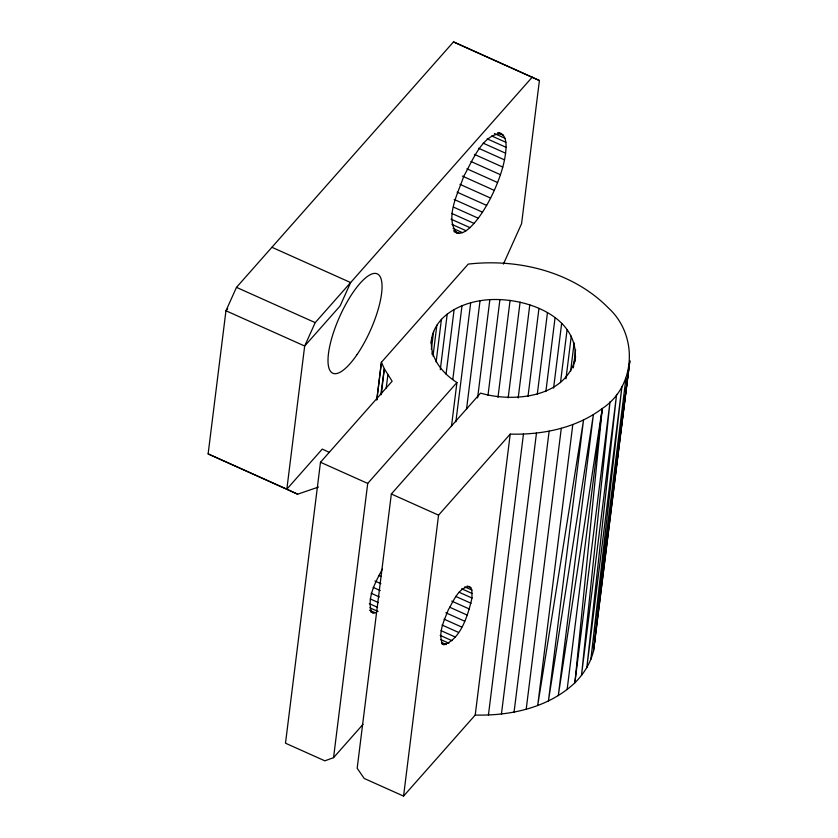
<?xml version="1.0" encoding="UTF-8"?>
<svg xmlns="http://www.w3.org/2000/svg" width="838" height="838" viewBox="0 0 838 838"><rect width="100%" height="100%" fill="white"/><g stroke="black" fill="none" stroke-linecap="round" stroke-linejoin="round"><path stroke-width="1.26" d="M472.004 598.028L471.846 590.015L470.757 587.616L469.039 586.432C458.051 588.245 453.379 601.328 448.288 609.886C444.308 620.256 438.002 632.365 442.244 643.5L443.962 644.684C461.235 638.954 468.17 614.202 472.004 598.028L459.015 592.204M574.983 361.796C580.975 313.601 518.073 294.18 480.038 300.737C459.454 304.026 436.242 315.737 431.759 337.965C428.773 356.569 442.003 373.172 456.93 382.526L451.452 426.511M454.364 231.854C461.927 236.452 469.27 228.491 474.057 223.411C482.51 213.564 488.9 202.147 494.305 190.404C500.234 176.724 505.324 162.321 506.079 147.31C506.225 141.769 505.377 134.279 499.019 132.582M376.744 399.82L381.426 362.267L468.212 264.106C518.094 258.376 572.783 271.543 608.65 308.195C638.127 335.137 636.252 386.14 602.26 408.515L574.889 682.813C548.471 707.712 510.583 715.935 475.219 715.055L403.57 796.1L364.216 778.471L357.177 768.247L391.336 494.001L480.541 393.106C513.568 402.837 567.619 397.589 575.633 356.621M381.321 394.625L384.307 368.72L381.426 362.267L376.859 399.862M318.492 487.056L297.637 494.2L208.128 453.903L225.956 310.762L236.484 287.361L453.505 41.9L539.41 80.521L521.582 223.673L503.408 264.085M380.808 394.646L384.307 368.72L392.142 381.227L320.483 462.262L285.496 743.201L324.851 760.831L333.555 757.667L363.001 724.367M333.555 757.667L367.714 483.421L456.93 382.526M431.109 343.14L431.759 337.965M431.361 349.477L433.623 331.366M431.958 354.254L432.282 351.667M433.005 356.14L436.87 325.092M436.116 361.974L441.427 319.288M440.296 369.684L447.22 314.051M446.067 374.177L454.123 309.505M452.813 379.457L462 305.713M403.57 796.1L438.557 515.161L510.216 434.115C542.406 434.943 576.094 428.187 602.26 408.515L567.127 689.559M455.872 421.786L470.694 302.78M466.504 409.405L480.038 300.737M477.597 397.956L489.853 299.637M487.999 395.232L499.93 299.501M497.992 397.359L510.08 300.339M508.174 397.851L520.094 302.12M475.219 715.055L510.216 434.115M518.188 397.956L529.794 304.823M528.013 396.343L538.97 308.374M488.439 715.013L523.457 434.074M537.294 394.227L547.444 312.731M501.438 714.028L536.477 433.089M545.873 391.514L555.049 317.78M553.593 388.12L561.649 323.447M514.071 712.111L549.141 431.151M560.486 382.631L567.096 329.596M565.964 378.807L571.286 336.122M526.201 709.273L561.292 428.312M570.594 371.349L574.135 342.889M573.339 367.882L575.591 349.771M572.804 424.573L537.692 705.554L583.541 419.995L548.419 700.997L593.398 414.621L558.276 695.645L602.26 408.515M628.605 369.589L593.555 650.759C590.612 663.005 583.761 673.972 574.889 682.813L610.022 401.748L581.488 675.48L616.6 394.384L586.83 667.635L621.932 386.507L590.863 659.359L625.944 378.21L593.555 650.759L629.872 360.728L620.508 433.319M610.483 511.096L610.818 508.509M611.321 504.623L611.646 502.025M612.149 498.139L612.484 495.541M612.987 491.655L613.322 489.067M613.825 485.171L614.16 482.583M614.663 478.697L614.998 476.099M615.49 472.213L615.993 468.327M616.328 465.729L616.831 461.843M617.166 459.245L617.669 455.359M618.004 452.771L618.507 448.875M618.842 446.287L619.334 442.401M619.67 439.803L620.172 435.917M386.192 388.004L387.879 375.047M532.224 77.169L315.203 322.63L304.676 346.021L286.847 489.162L297.637 494.2M382.348 569.107C375.717 581.792 366.866 597.169 371.402 611.761L373.109 612.945L375.372 612.861L369.474 610.211M227.685 308.803L225.956 310.762L304.676 346.021L340.113 305.943L350.63 282.553L271.921 247.283M501.375 133.64C482.154 134.049 472.024 162.006 463.791 176.148C458.512 192.321 444.517 217.409 456.72 232.912M539.41 80.521L453.505 41.9M497.583 132.729L503.491 135.368M494.368 133.514L505 138.27M491.697 135.945L505.869 142.292M487.192 138.846L506.079 147.31M483.191 143.172L505.628 153.218M478.54 148.232L504.518 159.869M474.444 154.402L502.779 167.097M470.946 161.493L500.464 174.713M466.913 168.794L497.615 182.548M462.429 176.116L494.305 190.404M459.926 184.329L490.628 198.082M457.139 192.164L486.658 205.394M454.175 199.465L482.51 212.161M453.473 207.101L478.268 218.215M451.619 213.355L474.057 223.411M451.064 219.158L469.961 227.622M451.912 224.385L466.085 230.733M453.086 228.449L462.534 232.681M453.484 230.764L459.392 233.414M236.484 287.361L315.203 322.63M320.483 462.262L367.714 483.421M391.336 494.001L438.557 515.161M208.128 453.903L286.847 489.162L322.274 449.095L329.25 452.342M467.206 586.024L470.757 587.616M464.765 586.841L471.846 590.015M461.644 588.779L472.265 593.534M455.704 596.394L471.05 603.276M451.766 601.129L469.469 609.058M378.766 575.465L381.133 576.523M449.608 607.194L467.321 615.134M374.963 581.017L380.871 583.667M445.816 612.756L464.702 621.22M373.172 587.396L380.253 590.57M444.014 619.135L461.728 627.065M371.14 593.262L379.405 596.96M441.982 625.001L458.512 632.407M370.207 598.919L378.472 602.627M441.05 630.658L455.223 637.006M369.328 603.643L377.592 607.351M440.17 635.382L451.975 640.672M369.82 607.801L378.085 611.499M440.673 639.541L448.938 643.238M441.5 642.484L446.225 644.6M370.752 611.887L373.109 612.945M441.595 643.626L443.962 644.684M594.812 636.796L594.865 641.929M357.093 354.526A54.418 16.833 -65.9 0 0 377.362 273.911A54.418 16.833 -65.9 0 0 330.664 342.187A54.418 16.833 -65.9 0 0 357.093 354.526"/></g></svg>
